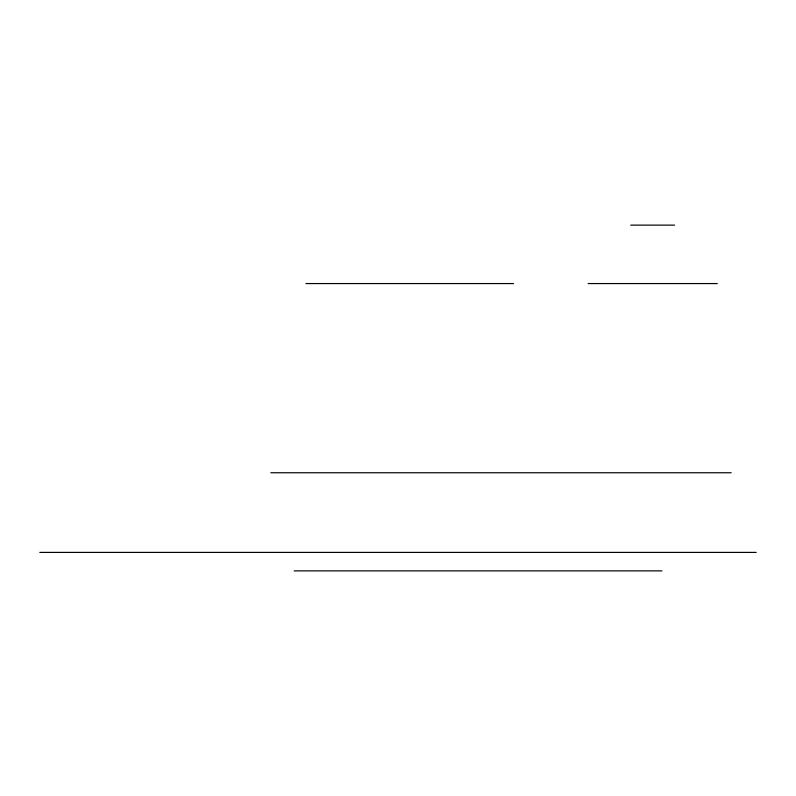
<?xml version="1.0" encoding="UTF-8"?>
<svg xmlns="http://www.w3.org/2000/svg" width="796" height="796" viewBox="0 0 796 796"><rect width="100%" height="100%" fill="white"/><g stroke="black" fill="none" stroke-linecap="round" stroke-linejoin="round"><path stroke-width="1.19" d="M630.75 225.129L674.63 225.129M305.953 283.565L513.599 283.565M588.135 283.565L717.256 283.565M270.819 472.754L731.166 472.754M39.8 552.404L756.2 552.404M294.162 570.871L661.954 570.871"/></g></svg>
